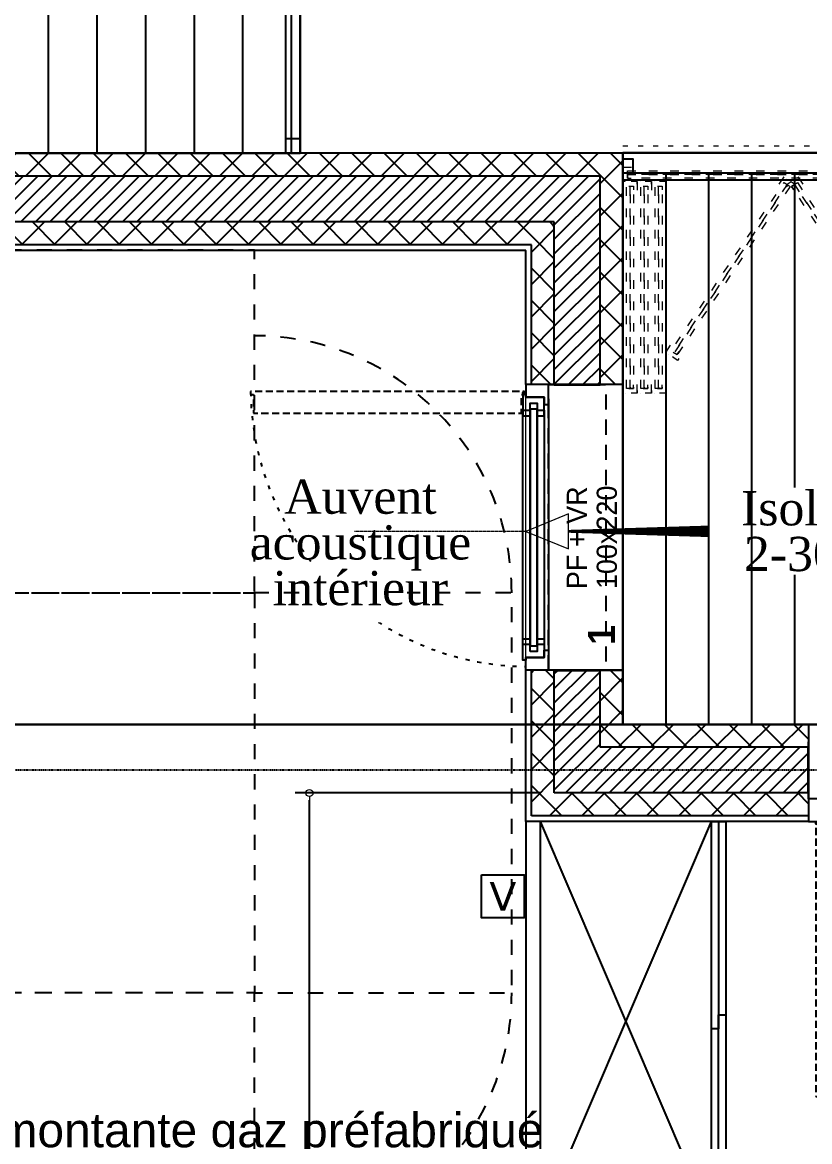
# Model space of a CAD drawing. Extents: x -2932 to 12371, y 2178 to 6224.
# Drawn here: x 5311.8 to 5587.3, y 4771.4 to 5163.1 of the extents above; entities that cross this region are included whole.
import ezdxf
from ezdxf import colors
from ezdxf.entities.mleader import LeaderData, LeaderLine
from ezdxf.math import Vec2, Vec3

# ---------------------------------------------------------------- set-up
doc = ezdxf.new("R2010")
doc.units = 0
doc.header["$PDMODE"] = 67
for name, pattern in [('ACAD_ISO03W100', [0.295276, 0.11811, -0.177165]), ('Style de ligne -1', [0.41664, 0.20828, -0.20836]), ('Style de ligne -14', [0.147638, 0.098425, -0.049213]), ('Style de ligne -17', [0.347222, 0.20828, -0.138942]), ('Style de ligne -18', [0.164042, 0.054681, -0.109361]), ('Style de ligne -5', [0.20828, 0.069425, -0.138855]), ('VW-01', [0.41656, 0.20828, -0.20828])]:
    doc.linetypes.add(name, pattern=pattern)
doc.layers.get('0').update_dxf_attribs({"color": 252})
for name, color, linetype, lineweight in [('_GAZELEC-BOITE INCORPO', 36, 'Continuous', 18), ('_GAZELEC-RESERVATION', 1, 'Continuous', 18), ('B BATI-lumon', 252, 'Continuous', 20)]:
    doc.layers.add(name, color=color, linetype=linetype, lineweight=lineweight)
for name, color, linetype in [('B aménagement intérieur', 252, 'Continuous'), ('B Faux plafonds', 252, 'Continuous'), ('B GÈnÈral_Hatch', 252, 'Continuous'), ('B Général', 252, 'Continuous'), ('C ANNOTATIONS-axes horizontaux', 252, 'Style de ligne -1'), ('C ANNOTATIONS-prestations', 252, 'Continuous'), ('D SURFACES-shab', 252, 'Continuous'), ('prlm-ELEC-CFA', 181, 'Continuous'), ('prlm-GAZ', 20, 'Continuous'), ('prlm-VMC', 93, 'Continuous')]:
    doc.layers.add(name, color=color, linetype=linetype)
doc.layers.add('prlm-ZEROPLOT', color=254, linetype='Continuous', plot=False)
doc.styles.add('Arial', font='arial.ttf')
doc.styles.add('Eurostile', font='')
doc.styles.add('Eurostile (bold)', font='')
doc.styles.add('prlm-vmc', font='pala.ttf', dxfattribs={"height": 14})
doc.styles.get("Standard").update_dxf_attribs({"font": 'isocp.shx', "height": 15})
doc.styles.get('Eurostile').set_extended_font_data('Eurostile')
doc.styles.get('Eurostile (bold)').set_extended_font_data('Eurostile', bold=True)
doc.dimstyles.new('200', dxfattribs={"dimscale": 0.1, "dimtxt": 150, "dimasz": 25, "dimexe": 50, "dimexo": 50, "dimgap": 20, "dimtad": 1, "dimdec": 0, "dimdsep": 46, "dimtxsty": 'Arial', "dimblk1": 'DOTBLANK', "dimblk2": 'DOTBLANK', "dimsah": 1, "dimcen": 25, "dimclrd": 5, "dimclre": 5, "dimadec": 0, "dimazin": 0, "dimtfac": 1, "dimtdec": 0, "dimtmove": 0, "dimatfit": 3, "dimldrblk": 'DOTBLANK', "dimfxl": 50, "dimtolj": 1, "dimtzin": 0, "dimarcsym": 0})
pattern_1 = [(225, (0, 0), (5.656854, -5.656854), []), (315, (0, 0), (-5.656854, -5.656854), [])]
pattern_2 = [(45, (0, 0), (2.4253472, -2.6458333), [])]
pattern_3 = [(135, (0, 0), (-5.656854, -5.656854), []), (225, (0, 0), (-5.656854, 5.656854), [])]

# ---------------------------------------------------------------- blocks, each defined once
blk = doc.blocks.new('A n1.Groupe-8-1')
at = {"layer": 'B Général', "linetype": 'Continuous'}
for p, q in [((5536.96, 5110.39), (5536.96, 4917.39)), ((5551.96, 5110.39), (5551.96, 4917.39)), ((5566.96, 5110.39), (5566.96, 4917.39)), ((5581.96, 5110.39), (5581.96, 4917.39))]:
    blk.add_line(p, q, dxfattribs=at)
at = {"layer": 'B Général', "linetype": 'Continuous', "flags": 128}
for points in [[(5521.96, 5115.34), (5525.46, 5115.34), (5525.46, 5110.34), (5521.96, 5110.34)], [(5521.96, 5110.39), (6191.89, 5110.39), (6191.89, 4917.39), (5521.96, 4917.39)]]:
    blk.add_lwpolyline(points, close=True, dxfattribs=at)
blk = doc.blocks.new('A n1.Placard 60.140')
at = {"layer": 'B Général', "linetype": 'Continuous'}
for p, q in [((70.08, 30), (-69.92, -30)), ((-69.92, 30), (70.08, -30))]:
    blk.add_line(p, q, dxfattribs=at)
at = {"layer": 'B Général', "linetype": 'Continuous', "flags": 128}
blk.add_lwpolyline([(70.08, -30), (70.08, 30), (-69.92, 30), (-69.92, -30)], dxfattribs=at)
for points in [[(70.08, -30), (70.08, -35), (-69.92, -35), (-69.92, -30)], [(70.08, -30), (70.08, -32.5), (-2.5, -32.5), (-2.5, -30)], [(2.5, -32.5), (2.5, -35), (-69.92, -35), (-69.92, -32.5)]]:
    blk.add_lwpolyline(points, close=True, dxfattribs=at)
at = {"layer": 'B Général', "insert": (-66.82, 22.22), "char_height": 7.059, "attachment_point": 1, "line_spacing_factor": 0.894142, "style": 'Eurostile'}
blk.add_mtext('Pl.', dxfattribs=at)
at = {"layer": 'C ANNOTATIONS-prestations', "insert": (-66.82, 10.12), "char_height": 4.706, "attachment_point": 4, "line_spacing_factor": 0.894142, "style": 'Eurostile'}
blk.add_mtext('60*140', dxfattribs=at)
blk = doc.blocks.new('A n1.Groupe-2-1')
at = {"layer": 'B Général', "linetype": 'VW-01', "ltscale": 25.4}
blk.add_line((70, -99.99), (-70, -65.35), dxfattribs=at)
at = {"layer": 'B Général', "linetype": 'VW-01', "ltscale": 25.4, "flags": 128}
for points in [[(-70, 50), (70, 50), (70, -140), (-70, -140)], [(-70, -99.99), (70, -99.99), (70, -140), (-70, -140)]]:
    blk.add_lwpolyline(points, close=True, dxfattribs=at)
blk = doc.blocks.new('A n1.Lit 140.190_PMR 1')
at = {"layer": 'B Général', "linetype": 'VW-01', "ltscale": 25.4, "flags": 128}
for points in [[(-70, 50), (70, 50), (70, 140), (-70, 140)], [(-70, -140), (-70, 50), (-190, 50), (-190, -140)], [(190, -140), (190, 50), (70, 50), (70, -140)]]:
    blk.add_lwpolyline(points, close=True, dxfattribs=at)
at = {"layer": 'B Général', "linetype": 'VW-01', "ltscale": 25.4}
for centre, start, end in [((-70, 50), 90, 180), ((70, 50), 0, 90)]:
    blk.add_arc(centre, 90, start, end, dxfattribs=at)
at = {"layer": 'B Général'}
blk.add_blockref('A n1.Groupe-2-1', (0, 0), dxfattribs=at)
blk = doc.blocks.new('A n1.T3 A 102 (2D)')
at = {"layer": 'B Général', "linetype": 'Continuous'}
for p, q in [((-209.5, 181.56), (-209.5, 36.56)), ((-209.5, 181.56), (-209.5, 36.56)), ((-204.5, 181.56), (-204.5, 41.56)), ((-204.5, 181.56), (-204.5, 41.56))]:
    blk.add_line(p, q, dxfattribs=at)
at = {"layer": 'D SURFACES-shab', "lineweight": 18, "flags": 128}
for points in [[(-259.42, -195.44), (-159.44, -195.44), (-159.43, 36.56), (-209.5, 36.56), (-209.5, 381.58), (-494.42, 381.58), (-494.42, -85.66), (-354.42, -85.66), (-354.42, -20.66), (-349.42, -20.66), (-349.42, -85.66), (-259.42, -85.66)], [(-204.5, 181.56), (105.58, 181.56), (105.58, -195.44), (-154.42, -195.44), (-154.42, 36.56), (-139.5, 36.56), (-139.5, 41.56), (-204.5, 41.56)]]:
    blk.add_lwpolyline(points, close=True, dxfattribs=at)
at = {"layer": 'B Général'}
for name, p, rotation in [('A n1.Lit 140.190_PMR 1', (-354.42, 191.58), 270), ('A n1.Placard 60.140', (-174.5, 111.48), 90)]:
    blk.add_blockref(name, p, dxfattribs=dict(at, rotation=rotation))
blk = doc.blocks.new('A n1.PF 100.220 + VR')
at = {"layer": 'B Général', "linetype": 'Continuous'}
for p, q in [((-50, 7), (-50, 17)), ((50, 7), (50, 17))]:
    blk.add_line(p, q, dxfattribs=at)
at = {"layer": 'B Général'}
blk.add_line((45, 9), (-45, 9), dxfattribs=at)
at = {"layer": 'B Général', "linetype": 'Continuous', "lineweight": 35}
for p, q in [((-50, 7), (-50, -9)), ((50, 7), (50, -9))]:
    blk.add_line(p, q, dxfattribs=at)
at = {"layer": 'B Général', "linetype": 'Style de ligne -14', "ltscale": 25.4, "flags": 128}
blk.add_lwpolyline([(47.5, 113.27), (46.5, 113.27), (46.5, 112.27), (40, 112.27), (40, 18.5), (46.5, 18.5), (46.5, 17.5), (47.5, 17.5)], close=True, dxfattribs=at)
at = {"layer": 'B Général', "flags": 128}
for points in [[(-43, 10.5), (-43, 9), (-50, 9), (-50, 17), (-45.5, 17), (-45.5, 10.5)], [(-41, 18), (41, 18), (41, 15.5), (-41, 15.5)], [(43, 10.5), (43, 9), (50, 9), (50, 17), (45.5, 17), (45.5, 10.5)], [(-43.5, 15.5), (43.5, 15.5), (43.5, 13), (-43.5, 13)], [(-41, 13), (41, 13), (41, 10.5), (-41, 10.5)]]:
    blk.add_lwpolyline(points, close=True, dxfattribs=at)
at = {"layer": 'B Général', "linetype": 'Continuous', "flags": 128}
for points in [[(-39, 15.5), (-41.5, 15.5), (-41.5, 13), (-39, 13), (-39, 10.5), (-45.5, 10.5), (-45.5, 17), (-46.5, 17), (-46.5, 18), (-39, 18)], [(39, 15.5), (41.5, 15.5), (41.5, 13), (39, 13), (39, 10.5), (45.5, 10.5), (45.5, 17), (46.5, 17), (46.5, 18), (39, 18)]]:
    blk.add_lwpolyline(points, close=True, dxfattribs=at)
at = {"layer": 'B Général', "linetype": 'Style de ligne -17', "ltscale": 25.4, "flags": 128}
blk.add_lwpolyline([(-50, 9), (50, 9), (50, -11), (-50, -11)], close=True, dxfattribs=at)
at = {"layer": 'B Général', "flags": 128}
blk.add_lwpolyline([(-50, -9), (-50, -17), (50, -17), (50, -9)], dxfattribs=at)
at = {"layer": 'B Général'}
blk.add_circle((47, 17.5), 0.5, dxfattribs=at)
at = {"layer": 'B Général', "linetype": 'Style de ligne -18', "ltscale": 25.4}
blk.add_arc((48.78, 15.78), 97.5, 90.8973, 179.2823, dxfattribs=at)
at = {"layer": 'B Général', "insert": (-21.61, 2.65), "char_height": 7.059, "attachment_point": 1, "rotation": 360, "line_spacing_factor": 0.894142, "style": 'Eurostile'}
blk.add_mtext('PF + VR', dxfattribs=at)
at = {"layer": 'C ANNOTATIONS-prestations', "attachment_point": 1, "rotation": 360, "line_spacing_factor": 0.894142}
for s, insert, char_height, style in [('1', (-41.14, -4.77), 9.41, 'Eurostile (bold)'), ('100x220', (-21.61, -7.83), 7.059, 'Eurostile')]:
    blk.add_mtext(s, dxfattribs=dict(at, insert=insert, char_height=char_height, style=style))
blk = doc.blocks.new('A n1.Groupe-57-1')
at = {"layer": 'B BATI-lumon', "linetype": 'ACAD_ISO03W100', "ltscale": 25.4, "flags": 128}
for points in [[(5521.96, 5112.35), (5525.46, 5112.35), (5525.46, 5111.11), (5523.54, 5111.11), (5523.54, 5108.61), (5525.46, 5108.61), (5525.46, 5107.35), (5521.96, 5107.35), (5521.96, 5111.35), (5521.96, 5111.35)], [(5595.96, 5112.35), (5592.46, 5112.35), (5592.46, 5111.11), (5594.38, 5111.11), (5594.38, 5108.61), (5592.46, 5108.61), (5592.46, 5107.35), (5595.96, 5107.35), (5595.96, 5111.35), (5595.96, 5111.35)], [(5523.54, 5111.11), (5594.38, 5111.11), (5594.38, 5109.86), (5523.54, 5109.86)], [(5523.54, 5109.86), (5594.38, 5109.86), (5594.38, 5108.61), (5523.54, 5108.61)]]:
    blk.add_lwpolyline(points, close=True, dxfattribs=at)
blk = doc.blocks.new('A n1.Groupe-67-1')
at = {"layer": 'B BATI-lumon', "linetype": 'ACAD_ISO03W100', "ltscale": 25.4, "flags": 128}
for points in [[(5521.96, 5107.35), (5521.96, 5103.85), (5523.2, 5103.85), (5523.2, 5105.77), (5525.7, 5105.77), (5525.7, 5103.85), (5526.96, 5103.85), (5526.96, 5107.35), (5522.96, 5107.35), (5522.96, 5107.35)], [(5523.2, 5034.93), (5523.2, 5105.77), (5524.45, 5105.77), (5524.45, 5034.93)], [(5524.45, 5034.93), (5524.45, 5105.77), (5525.7, 5105.77), (5525.7, 5034.93)], [(5521.96, 5033.35), (5521.96, 5036.85), (5523.2, 5036.85), (5523.2, 5034.93), (5525.7, 5034.93), (5525.7, 5036.85), (5526.96, 5036.85), (5526.96, 5033.35), (5522.96, 5033.35), (5522.96, 5033.35)]]:
    blk.add_lwpolyline(points, close=True, dxfattribs=at)
blk = doc.blocks.new('A n1.Groupe-68-1')
at = {"layer": 'B BATI-lumon', "linetype": 'ACAD_ISO03W100', "ltscale": 25.4, "flags": 128}
for points in [[(5526.96, 5107.35), (5526.96, 5103.85), (5528.2, 5103.85), (5528.2, 5105.77), (5530.7, 5105.77), (5530.7, 5103.85), (5531.96, 5103.85), (5531.96, 5107.35), (5527.96, 5107.35), (5527.96, 5107.35)], [(5528.2, 5034.93), (5528.2, 5105.77), (5529.45, 5105.77), (5529.45, 5034.93)], [(5529.45, 5034.93), (5529.45, 5105.77), (5530.7, 5105.77), (5530.7, 5034.93)], [(5526.96, 5033.35), (5526.96, 5036.85), (5528.2, 5036.85), (5528.2, 5034.93), (5530.7, 5034.93), (5530.7, 5036.85), (5531.96, 5036.85), (5531.96, 5033.35), (5527.96, 5033.35), (5527.96, 5033.35)]]:
    blk.add_lwpolyline(points, close=True, dxfattribs=at)
blk = doc.blocks.new('A n1.Groupe-69-1')
at = {"layer": 'B BATI-lumon', "linetype": 'ACAD_ISO03W100', "ltscale": 25.4, "flags": 128}
for points in [[(5531.96, 5107.35), (5531.96, 5103.85), (5533.2, 5103.85), (5533.2, 5105.77), (5535.7, 5105.77), (5535.7, 5103.85), (5536.96, 5103.85), (5536.96, 5107.35), (5532.96, 5107.35), (5532.96, 5107.35)], [(5533.2, 5034.93), (5533.2, 5105.77), (5534.45, 5105.77), (5534.45, 5034.93)], [(5534.45, 5034.93), (5534.45, 5105.77), (5535.7, 5105.77), (5535.7, 5034.93)], [(5531.96, 5033.35), (5531.96, 5036.85), (5533.2, 5036.85), (5533.2, 5034.93), (5535.7, 5034.93), (5535.7, 5036.85), (5536.96, 5036.85), (5536.96, 5033.35), (5532.96, 5033.35), (5532.96, 5033.35)]]:
    blk.add_lwpolyline(points, close=True, dxfattribs=at)
blk = doc.blocks.new('A n1.Groupe-75-1')
at = {"layer": 'B BATI-lumon', "linetype": 'ACAD_ISO03W100', "ltscale": 25.4, "flags": 128}
for points in [[(5578.22, 5109), (5576.27, 5106.09), (5577.3, 5105.4), (5578.37, 5107), (5580.45, 5105.6), (5579.38, 5104), (5580.42, 5103.3), (5582.37, 5106.21), (5579.05, 5108.44), (5579.05, 5108.44)], [(5579.41, 5106.3), (5539.91, 5047.49), (5538.87, 5048.18), (5578.37, 5107)], [(5580.45, 5105.6), (5540.95, 5046.79), (5539.91, 5047.49), (5579.41, 5106.3)], [(5536.96, 5047.57), (5538.91, 5050.47), (5539.94, 5049.78), (5538.87, 5048.18), (5540.95, 5046.79), (5542.02, 5048.38), (5543.06, 5047.68), (5541.11, 5044.78), (5537.79, 5047.01), (5537.79, 5047.01)]]:
    blk.add_lwpolyline(points, close=True, dxfattribs=at)
blk = doc.blocks.new('A n1.Groupe-76-1')
at = {"layer": 'B BATI-lumon', "linetype": 'ACAD_ISO03W100', "ltscale": 25.4, "flags": 128}
for points in [[(5583.2, 5109), (5585.15, 5106.09), (5584.12, 5105.4), (5583.05, 5107), (5580.97, 5105.6), (5582.04, 5104), (5581, 5103.3), (5579.05, 5106.21), (5582.37, 5108.44), (5582.37, 5108.44)], [(5582.01, 5106.3), (5621.51, 5047.49), (5620.47, 5046.79), (5580.97, 5105.6)], [(5583.05, 5107), (5622.55, 5048.18), (5621.51, 5047.49), (5582.01, 5106.3)], [(5624.46, 5047.57), (5622.51, 5050.47), (5621.48, 5049.78), (5622.55, 5048.18), (5620.47, 5046.79), (5619.4, 5048.38), (5618.36, 5047.68), (5620.31, 5044.78), (5623.63, 5047.01), (5623.63, 5047.01)]]:
    blk.add_lwpolyline(points, close=True, dxfattribs=at)
blk = doc.blocks.new('A n1.Groupe-80-1')
at = {"layer": 'B BATI-lumon', "linetype": 'Style de ligne -5', "ltscale": 25.4, "flags": 128}
blk.add_lwpolyline([(5521.96, 5119.84), (6191.89, 5119.84), (6191.89, 5107.88), (5521.96, 5107.88)], close=True, dxfattribs=at)
at = {"layer": 'B BATI-lumon'}
for name in ['A n1.Groupe-57-1', 'A n1.Groupe-75-1', 'A n1.Groupe-76-1', 'A n1.Groupe-67-1', 'A n1.Groupe-68-1', 'A n1.Groupe-69-1']:
    blk.add_blockref(name, (0, 0), dxfattribs=at)
blk = doc.blocks.new('xi.EA')
at = {"layer": 'prlm-VMC', "color": 0, "linetype": 'ByBlock', "lineweight": 5, "flags": 128}
blk.add_lwpolyline([(-6.17, -15), (6.17, -15), (0, 0)], close=True, dxfattribs=at)
at = {"layer": 'prlm-VMC', "color": 0, "linetype": 'ByBlock', "lineweight": -2, "flags": 128}
blk.add_lwpolyline([(0, -15, 1, 4, 0), (0, -63.63, 1, 1, 0)], format="xyseb", dxfattribs=at)
at = {"layer": 'prlm-VMC', "color": 0, "linetype": 'ByBlock', "lineweight": 5}
blk.add_solid([(0, 0), (6.17, -15), (-6.17, -15), (0, 0)], dxfattribs=at)
at = {"layer": 'prlm-ZEROPLOT', "color": 250, "linetype": 'ACAD_ISO03W100', "lineweight": 0, "ltscale": 0.2}
blk.add_lwpolyline([(0, 0), (0, 60)], dxfattribs=at)
blk = doc.blocks.new('xi.TV')
at = {"layer": 'prlm-ELEC-CFA', "color": 0, "linetype": 'ByBlock', "lineweight": -2, "flags": 128}
blk.add_lwpolyline([(-7.5, 7.5), (7.5, 7.5), (7.5, -7.5), (-7.5, -7.5)], close=True, dxfattribs=at)
at = {"layer": 'prlm-ELEC-CFA', "color": 0, "linetype": 'ByBlock', "insert": (0, 0), "char_height": 10, "width": 11.36, "attachment_point": 5}
blk.add_mtext('{\\fVerdana|b0|i0|c0|p34;V}', dxfattribs=at)
blk = doc.blocks.new('_DOTBLANK')
at = {"color": 0, "linetype": 'ByBlock'}
blk.add_line((-0.5, 0), (-1, 0), dxfattribs=at)
blk.add_circle((0, 0), 0.5, dxfattribs=at)
blk = doc.blocks.new('*D389')
at = {"layer": '_GAZELEC-BOITE INCORPO', "color": 5, "lineweight": -2, "transparency": 16777216}
for p, q in [((5492.96, 4893.39), (5407.26, 4893.39)), ((5412.26, 4609.02), (5412.26, 4890.89)), ((5332.04, 4606.52), (5417.26, 4606.52))]:
    blk.add_line(p, q, dxfattribs=at)
at = {"layer": 'Defpoints', "color": 0, "transparency": 16777216}
for p in [(5412.26, 4893.39), (5497.96, 4893.39), (5327.04, 4606.52)]:
    blk.add_point(p, dxfattribs=at)
at = {"layer": '_GAZELEC-BOITE INCORPO', "color": 5, "lineweight": -2, "transparency": 16777216, "xscale": 2.5, "yscale": 2.5, "zscale": 2.5}
for p, rotation in [((5412.26, 4893.39), 90), ((5412.26, 4606.52), 270)]:
    blk.add_blockref('_DOTBLANK', p, dxfattribs=dict(at, rotation=rotation))
at = {"layer": '_GAZELEC-BOITE INCORPO', "color": 0, "transparency": 16777216, "insert": (5402.6, 4749.96), "char_height": 15, "attachment_point": 5, "rotation": 90, "style": 'Arial'}
blk.add_mtext('\\A1;287', dxfattribs=at)

msp = doc.modelspace()

# ---------------------------------------------------------------- hatches: boundary and pattern name
at = {"layer": 'B GÈnÈral_Hatch', "linetype": 'Continuous'}
h = msp.add_hatch(dxfattribs=at)
h.set_pattern_fill('H_BARDAGE V 150', color=256, style=0, pattern_type=2)
h.set_pattern_definition([(90, (0, 0), (17, 0), [])])
h.paths.add_polyline_path([(5409.041, 5117.278), (5409.041, 5512.376), (5209.041, 5512.376), (5209.041, 5117.278)])
h = msp.add_hatch(dxfattribs=at)
h.set_pattern_fill('02_ISOLANT', color=256, angle=180, style=0, pattern_type=2)
h.set_pattern_definition(pattern_1)
h.paths.add_polyline_path([(5513.96, 5109.278), (5521.96, 5117.278), (5209.041, 5117.278), (5201.041, 5109.278)])
h = msp.add_hatch(dxfattribs=at)
h.set_pattern_fill('02_ISOLANT', color=256, angle=90, style=0, pattern_type=2)
h.set_pattern_definition(pattern_3)
h.paths.add_polyline_path([(5513.96, 5036.361), (5521.96, 5036.361), (5521.96, 5117.278), (5513.96, 5109.278)])
h = msp.add_hatch(dxfattribs=at)
h.set_pattern_fill('50_BETON', color=256, style=0, pattern_type=2)
h.set_pattern_definition(pattern_2)
h.paths.add_polyline_path([(5497.96, 5093.278), (5513.96, 5109.278), (5201.041, 5109.278), (5185.041, 5093.278)])
h = msp.add_hatch(dxfattribs=at)
h.set_pattern_fill('50_BETON', color=256, style=0, pattern_type=2)
h.set_pattern_definition(pattern_2)
h.paths.add_polyline_path([(5497.96, 5036.361), (5513.96, 5036.361), (5513.96, 5109.278), (5497.96, 5093.278)])
h = msp.add_hatch(dxfattribs=at)
h.set_pattern_fill('02_ISOLANT', color=256, angle=180, style=0, pattern_type=2)
h.set_pattern_definition(pattern_1)
h.paths.add_polyline_path([(5489.96, 5085.278), (5497.96, 5093.278), (5185.041, 5093.278), (5177.041, 5085.278)])
h = msp.add_hatch(dxfattribs=at)
h.set_pattern_fill('02_ISOLANT', color=256, angle=90, style=0, pattern_type=2)
h.set_pattern_definition(pattern_3)
h.paths.add_polyline_path([(5489.96, 5036.361), (5497.96, 5036.361), (5497.96, 5093.278), (5489.96, 5085.278)])
h = msp.add_hatch(dxfattribs=at)
h.set_pattern_fill('02_ISOLANT', color=256, angle=90, style=0, pattern_type=2)
h.set_pattern_definition(pattern_3)
h.paths.add_polyline_path([(5489.96, 4885.389), (5497.96, 4893.389), (5497.96, 4936.361), (5489.96, 4936.361)])
h = msp.add_hatch(dxfattribs=at)
h.set_pattern_fill('50_BETON', color=256, style=0, pattern_type=2)
h.set_pattern_definition(pattern_2)
h.paths.add_polyline_path([(5497.96, 4893.389), (5513.96, 4909.389), (5513.96, 4936.361), (5497.96, 4936.361)])
h = msp.add_hatch(dxfattribs=at)
h.set_pattern_fill('02_ISOLANT', color=256, angle=90, style=0, pattern_type=2)
h.set_pattern_definition(pattern_3)
h.paths.add_polyline_path([(5513.96, 4909.389), (5521.96, 4917.389), (5521.96, 4936.361), (5513.96, 4936.361)])
h = msp.add_hatch(dxfattribs=at)
h.set_pattern_fill('02_ISOLANT', color=256, angle=180, style=0, pattern_type=2)
h.set_pattern_definition(pattern_1)
h.paths.add_polyline_path([(5586.96, 4909.389), (5586.96, 4917.389), (5521.96, 4917.389), (5513.96, 4909.389)])
h = msp.add_hatch(dxfattribs=at)
h.set_pattern_fill('50_BETON', color=256, style=0, pattern_type=2)
h.set_pattern_definition(pattern_2)
h.paths.add_polyline_path([(5586.96, 4893.389), (5586.96, 4909.389), (5513.96, 4909.389), (5497.96, 4893.389)])
h = msp.add_hatch(dxfattribs=at)
h.set_pattern_fill('02_ISOLANT', color=256, angle=180, style=0, pattern_type=2)
h.set_pattern_definition(pattern_1)
h.paths.add_polyline_path([(5586.96, 4885.389), (5586.96, 4893.389), (5497.96, 4893.389), (5489.96, 4885.389)])

# ---------------------------------------------------------------- linework, layer by layer
at = {"layer": 'B Faux plafonds', "linetype": 'Continuous'}
msp.add_line((7810.484, 5117.405), (5521.96, 5117.405), dxfattribs=at)
at = {"layer": 'B Général', "linetype": 'Continuous'}
for p, q in [((5521.96, 5117.278), (5209.041, 5117.278)), ((5521.96, 5117.278), (5209.041, 5117.278)), ((5521.96, 5036.361), (5521.96, 5117.278)), ((5521.96, 5036.361), (5521.96, 5117.278)), ((5513.96, 5109.278), (5201.041, 5109.278)), ((5513.96, 5036.361), (5513.96, 5109.278)), ((5497.96, 5093.278), (5185.041, 5093.278)), ((5497.96, 5036.361), (5497.96, 5093.278)), ((5489.96, 5085.278), (5177.041, 5085.278)), ((5489.96, 5085.278), (5177.041, 5085.278)), ((5489.96, 5036.361), (5489.96, 5085.278)), ((5489.96, 5036.361), (5489.96, 5085.278)), ((5487.96, 5083.278), (5175.041, 5083.278)), ((5487.96, 5083.278), (5175.041, 5083.278)), ((5487.96, 5036.361), (5487.96, 5083.278)), ((5487.96, 5036.361), (5487.96, 5083.278)), ((5521.96, 5036.361), (5487.96, 5036.361)), ((5487.96, 4883.389), (5487.96, 4936.361)), ((5521.96, 4936.361), (5487.96, 4936.361)), ((5487.96, 4883.389), (5487.96, 4936.361)), ((5489.96, 4885.389), (5489.96, 4936.361)), ((5489.96, 4885.389), (5489.96, 4936.361)), ((5497.96, 4893.389), (5497.96, 4936.361)), ((5513.96, 4909.389), (5513.96, 4936.361)), ((5521.96, 4917.389), (5521.96, 4936.361)), ((5521.96, 4917.389), (5521.96, 4936.361)), ((5586.96, 4917.389), (5521.96, 4917.389)), ((5586.96, 4917.389), (5521.96, 4917.389)), ((5586.96, 4917.389), (5586.96, 4883.389)), ((5586.96, 4909.389), (5513.96, 4909.389)), ((5586.96, 4893.389), (5497.96, 4893.389)), ((5586.96, 4885.389), (5489.96, 4885.389)), ((5586.96, 4885.389), (5489.96, 4885.389)), ((5586.96, 4883.389), (5487.96, 4883.389)), ((5586.96, 4883.389), (5487.96, 4883.389))]:
    msp.add_line(p, q, dxfattribs=at)
at = {"layer": 'B Général', "linetype": 'Continuous', "lineweight": 18}
for p, q in [((5513.96, 5109.278), (5201.041, 5109.278)), ((5513.96, 5036.361), (5513.96, 5109.278)), ((5497.96, 5093.278), (5185.041, 5093.278)), ((5497.96, 5036.361), (5497.96, 5093.278)), ((5497.96, 4893.389), (5497.96, 4936.361)), ((5513.96, 4909.389), (5513.96, 4936.361)), ((5586.96, 4909.389), (5513.96, 4909.389)), ((5586.96, 4893.389), (5497.96, 4893.389))]:
    msp.add_line(p, q, dxfattribs=at)
at = {"layer": 'B Général', "linetype": 'Continuous', "flags": 128}
for points in [[(5409.041, 5117.278), (5409.041, 5512.376), (5209.041, 5512.376), (5209.041, 5117.278)], [(5209.041, 5507.376), (5209.041, 5512.376), (5409.041, 5512.376), (5409.041, 5122.278), (5404.041, 5122.278), (5404.041, 5507.376)]]:
    msp.add_lwpolyline(points, close=True, dxfattribs=at)
at = {"layer": 'C ANNOTATIONS-axes horizontaux'}
msp.add_line((12370.813, 4901.389), (2960.813, 4901.389), dxfattribs=at)
at = {"layer": 'D SURFACES-shab', "linetype": 'Continuous', "flags": 128}
for points in [[(5404.041, 5117.278), (5404.041, 5507.376), (5209.041, 5507.376), (5209.041, 5117.278)], [(5521.96, 5107.882), (5521.96, 4917.389), (6191.888, 4917.389), (6191.888, 5107.882)]]:
    msp.add_lwpolyline(points, close=True, dxfattribs=at)

# ---------------------------------------------------------------- block references
at = {"layer": 'B aménagement intérieur'}
msp.add_blockref('A n1.T3 A 102 (2D)', (5697.463, 4701.833), dxfattribs=at)
at = {"layer": 'B BATI-lumon'}
msp.add_blockref('A n1.Groupe-80-1', (0, 0), dxfattribs=at)
at = {"layer": 'B Général'}
msp.add_blockref('A n1.Groupe-8-1', (0, 0), dxfattribs=at)
for p, rotation in [((5504.96, 4986.361), 90), ((5636.96, 4900.389), 180)]:
    msp.add_blockref('A n1.PF 100.220 + VR', p, dxfattribs=dict(at, rotation=rotation))
at = {"layer": 'prlm-ELEC-CFA'}
msp.add_blockref('xi.TV', (5479.96, 4857.198), dxfattribs=at)

# ---------------------------------------------------------------- dimensions: what is measured, and where the dimension line sits
at = {"layer": '_GAZELEC-BOITE INCORPO'}
dim = msp.add_linear_dim(base=(5412.26, 4893.389), p1=(5327.038, 4606.521), p2=(5497.96, 4893.389), angle=90, dimstyle='200', dxfattribs=at)
dim.commit()
dim.dimension.update_dxf_attribs({"geometry": '*D389', "text_midpoint": (5402.601, 4749.955)})

# ---------------------------------------------------------------- leaders
at = {"layer": 'prlm-GAZ'}
ml = msp.add_multileader_mtext('Standard', dxfattribs=at)
ml.set_content('{\\f@Arial Unicode MS|b0|i0|c0|p34;Colonne montante gaz préfabriqué\\P(voir synoptique colonne)}', color=256)
ml.set_leader_properties()
ml.build(insert=Vec2(0, 0))
ml.multileader.update_dxf_attribs({"text_right_attachment_type": 6, "dogleg_length": 0.36, "arrow_head_size": 12})
ctx = ml.context
ctx.base_point, ctx.char_height, ctx.arrow_head_size, ctx.landing_gap_size, ctx.plane_origin = Vec3(5230.028, 4773.649), 12, 12, 6, Vec3(5155.321, 4664.447)
ctx.right_attachment = 6
notes = []
notes.append((ctx, [(0, (1, 1, 0), (5228.948, 4773.649), (1, 0), 1.08, [(0, [(5175.884, 4655.559)], 0, [])])]))
ctx.mtext.insert, ctx.mtext.flow_direction = Vec3(5236.028, 4781.409), 5
for ctx, leaders in notes:
    for number, flags, end, landing, length, lines in leaders:
        leader = LeaderData()
        leader.index, (leader.has_last_leader_line, leader.has_dogleg_vector, leader.attachment_direction) = number, flags
        leader.last_leader_point, leader.dogleg_vector, leader.dogleg_length = Vec3(end), Vec3(landing), length
        for number, points, colour, breaks in lines:
            line = LeaderLine()
            line.index, line.vertices, line.color, line.breaks = number, Vec3.list(points), colors.encode_raw_color(colour), breaks
            leader.lines.append(line)
        ctx.leaders.append(leader)

# ---------------------------------------------------------------- next in the draw order: texts
at = {"layer": 'prlm-VMC', "insert": (5430.123, 4981.021), "char_height": 12, "width": 20.51, "attachment_point": 5, "line_spacing_factor": 0.8, "style": 'prlm-vmc', "bg_fill": 2}
msp.add_mtext('Auvent acoustique intérieur', dxfattribs=at)
at = {"layer": 'prlm-VMC', "insert": (5580.92, 4984.961), "char_height": 12, "width": 20.51, "attachment_point": 5, "line_spacing_factor": 0.8, "style": 'prlm-vmc', "bg_fill": 3, "box_fill_scale": 1.1, "bg_fill_color": 256, "bg_fill_transparency": 0}
msp.add_mtext('Isola\\P2-30', dxfattribs=at)

# ---------------------------------------------------------------- next in the draw order: linework, layer by layer
at = {"layer": 'prlm-ZEROPLOT', "ltscale": 25}
msp.add_lwpolyline([(3512.92, 3550.389), (3512.92, 4168.613), (3333.483, 4168.389), (3421.864, 4462.818), (3822.881, 4462.784), (3822.942, 5185.388), (3899.628, 5249.209), (4011.142, 5326.632), (4142.814, 5397.624), (4222.022, 5430.969), (4330.111, 5466.386), (4438.769, 5491.378), (4557.235, 5507.733), (4624.225, 5512.376), (5209.041, 5512.376), (5209.042, 4917.389), (6215.888, 4917.389)], dxfattribs=at)
at = {"layer": 'prlm-ZEROPLOT'}
for points in [[(5209.041, 5512.376), (5409.041, 5512.376), (5409.041, 5117.41), (5521.96, 5117.41), (5521.96, 4917.389), (5209.042, 4917.389)], [(5521.96, 5117.41), (7810.484, 5117.41), (7810.484, 4893.389), (7638.484, 4893.389), (7638.484, 4917.389), (5521.96, 4917.389)]]:
    msp.add_lwpolyline(points, close=True, dxfattribs=at)

# ---------------------------------------------------------------- next in the draw order: block references
at = {"layer": 'prlm-VMC', "rotation": 90}
msp.add_blockref('xi.EA', (5487.96, 4984.961), dxfattribs=at)

# ---------------------------------------------------------------- next in the draw order: leaders
at = {"layer": '_GAZELEC-RESERVATION', "color": 6}
ml = msp.add_multileader_mtext('Standard', dxfattribs=at)
ml.set_content('résa n°1\\P450X250 en dalle haute', color=6)
ml.set_leader_properties()
ml.build(insert=Vec2(0, 0))
ml.multileader.update_dxf_attribs({"has_text_frame": 1, "arrow_head_size": 8, "scale": 20})
ctx = ml.context
ctx.base_point, ctx.scale, ctx.char_height, ctx.arrow_head_size, ctx.landing_gap_size, ctx.plane_origin = Vec3(3946.646, 4956.388), 20, 8, 8, 4, Vec3(4070.798, 5141.109)
notes = []
notes.append((ctx, [(0, (1, 1, 0), (4074.03, 4956.388), (-1, 0), 8.984, [(0, [(4137.481, 5023.145)], 0, [])])]))
ctx.mtext.insert, ctx.mtext.width, ctx.mtext.flow_direction = Vec3(3950.646, 4960.388), 156.88504, 5
for ctx, leaders in notes:
    for number, flags, end, landing, length, lines in leaders:
        leader = LeaderData()
        leader.index, (leader.has_last_leader_line, leader.has_dogleg_vector, leader.attachment_direction) = number, flags
        leader.last_leader_point, leader.dogleg_vector, leader.dogleg_length = Vec3(end), Vec3(landing), length
        for number, points, colour, breaks in lines:
            line = LeaderLine()
            line.index, line.vertices, line.color, line.breaks = number, Vec3.list(points), colors.encode_raw_color(colour), breaks
            leader.lines.append(line)
        ctx.leaders.append(leader)

doc.saveas('drawing.dxf')
